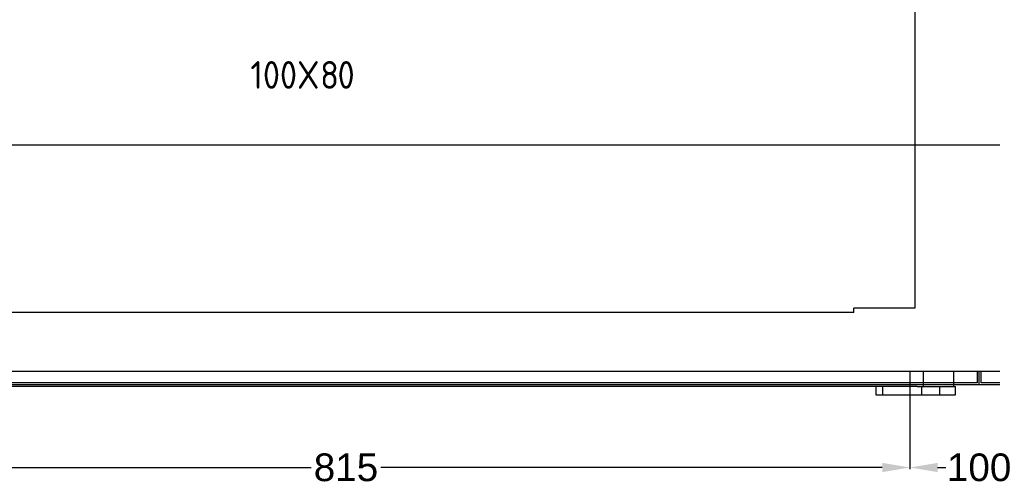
# Model space of a CAD drawing. Header units: millimetres. Extents: x 1359 to 3577, y 1336 to 3557.
# Drawn here: x 1773 to 2476, y 1336 to 1670 of the extents above; entities that cross this region are included whole.
import ezdxf

# ---------------------------------------------------------------- set-up
doc = ezdxf.new("R2010")
doc.units = ezdxf.units.MM
doc.layers.add('000-PI-ORMAR', color=2, linetype='Continuous')
doc.layers.add('002-PI-Kabelska kanalica', color=150, linetype='Continuous')
doc.styles.add('PI0', font='isocpeur.ttf', dxfattribs={"width": 0.9})
doc.styles.get("Standard").update_dxf_attribs({"font": 'arial.ttf'})

msp = doc.modelspace()

# ---------------------------------------------------------------- linework, layer by layer
at = {"layer": '000-PI-ORMAR', "color": 0, "linetype": 'ByBlock', "lineweight": 0}
for p, q in [((2420.07, 3351.56), (2420.07, 1461.56)), ((2376.07, 1458.56), (1565.07, 1458.56)), ((2420.07, 1461.56), (2376.07, 1461.56)), ((2376.07, 1458.56), (2376.07, 1461.56))]:
    msp.add_line(p, q, dxfattribs=at)
at = {"layer": '002-PI-Kabelska kanalica', "color": 0, "linetype": 'ByBlock', "lineweight": 0}
for p, q in [((1501.07, 1579.56), (3433.07, 1579.56)), ((1474.76, 1416.16), (1970.84, 1416.16)), ((1970.84, 1416.16), (2466.57, 1416.16)), ((2426.07, 1415.96), (2426.07, 1404.96)), ((2448.07, 1415.96), (2448.07, 1404.96)), ((2465.07, 1416.16), (2465.07, 1407.66)), ((2466.57, 1416.16), (2962.84, 1416.16)), ((2466.57, 1406.16), (2466.57, 1416.16)), ((2468.07, 1407.66), (2468.07, 1416.16)), ((2448.07, 1407.66), (1493.07, 1407.66)), ((2426.07, 1407.68), (1515.07, 1407.68)), ((2465.07, 1407.66), (2448.07, 1407.66)), ((2485.07, 1407.66), (2468.07, 1407.66)), ((2448.07, 1406.16), (1493.07, 1406.16)), ((2421.7, 1404.96), (1519.44, 1404.96)), ((2391.88, 1404.96), (2391.88, 1398.96)), ((2396.84, 1398.96), (2396.84, 1404.96)), ((2421.7, 1404.96), (2443.81, 1404.96)), ((2425.14, 1398.96), (2425.14, 1404.96)), ((2438.26, 1398.96), (2438.26, 1404.96)), ((2443.81, 1404.96), (2448.07, 1404.96)), ((2466.57, 1406.16), (2448.07, 1406.16)), ((2448.07, 1404.96), (2449.53, 1404.96)), ((2449.53, 1398.96), (2449.53, 1404.96)), ((2485.07, 1406.16), (2466.57, 1406.16)), ((2391.88, 1398.96), (2449.53, 1398.96))]:
    msp.add_line(p, q, dxfattribs=at)
at = {"layer": '002-PI-Kabelska kanalica', "color": 0, "linetype": 'ByBlock', "lineweight": 0, "ltscale": 0.25}
for p, q in [((2416.57, 1415.53), (2416.57, 1345.24)), ((2416.57, 1415.53), (2416.57, 1345.24)), ((1621.07, 1346.49), (1983.64, 1346.49)), ((2396.57, 1346.49), (2034, 1346.49)), ((2436.57, 1346.49), (2442.45, 1346.49))]:
    msp.add_line(p, q, dxfattribs=at)
at = {"layer": '002-PI-Kabelska kanalica', "color": 0, "linetype": 'ByBlock', "ltscale": 0.25}
for points in [[(2396.57, 1349.82), (2396.57, 1343.15), (2416.57, 1346.49)], [(2436.57, 1349.82), (2436.57, 1343.15), (2416.57, 1346.49)]]:
    msp.add_solid(points, dxfattribs=at)

# ---------------------------------------------------------------- texts
at = {"layer": '002-PI-Kabelska kanalica', "color": 0, "style": 'PI0', "width": 0.9}
for s, p in [('100X', (1939.77, 1620.16)), ('8', (1990.17, 1620.16)), ('0', (2002.77, 1620.16))]:
    msp.add_text(s, height=20, dxfattribs=at).set_placement(p)
at = {"layer": '002-PI-Kabelska kanalica', "color": 0, "linetype": 'ByBlock', "lineweight": 0, "ltscale": 0.25, "char_height": 20, "attachment_point": 5}
for s, insert in [('815', (2008.82, 1346.49)), ('100', (2466.57, 1346.49))]:
    msp.add_mtext(s, dxfattribs=dict(at, insert=insert))

doc.saveas('drawing.dxf')
